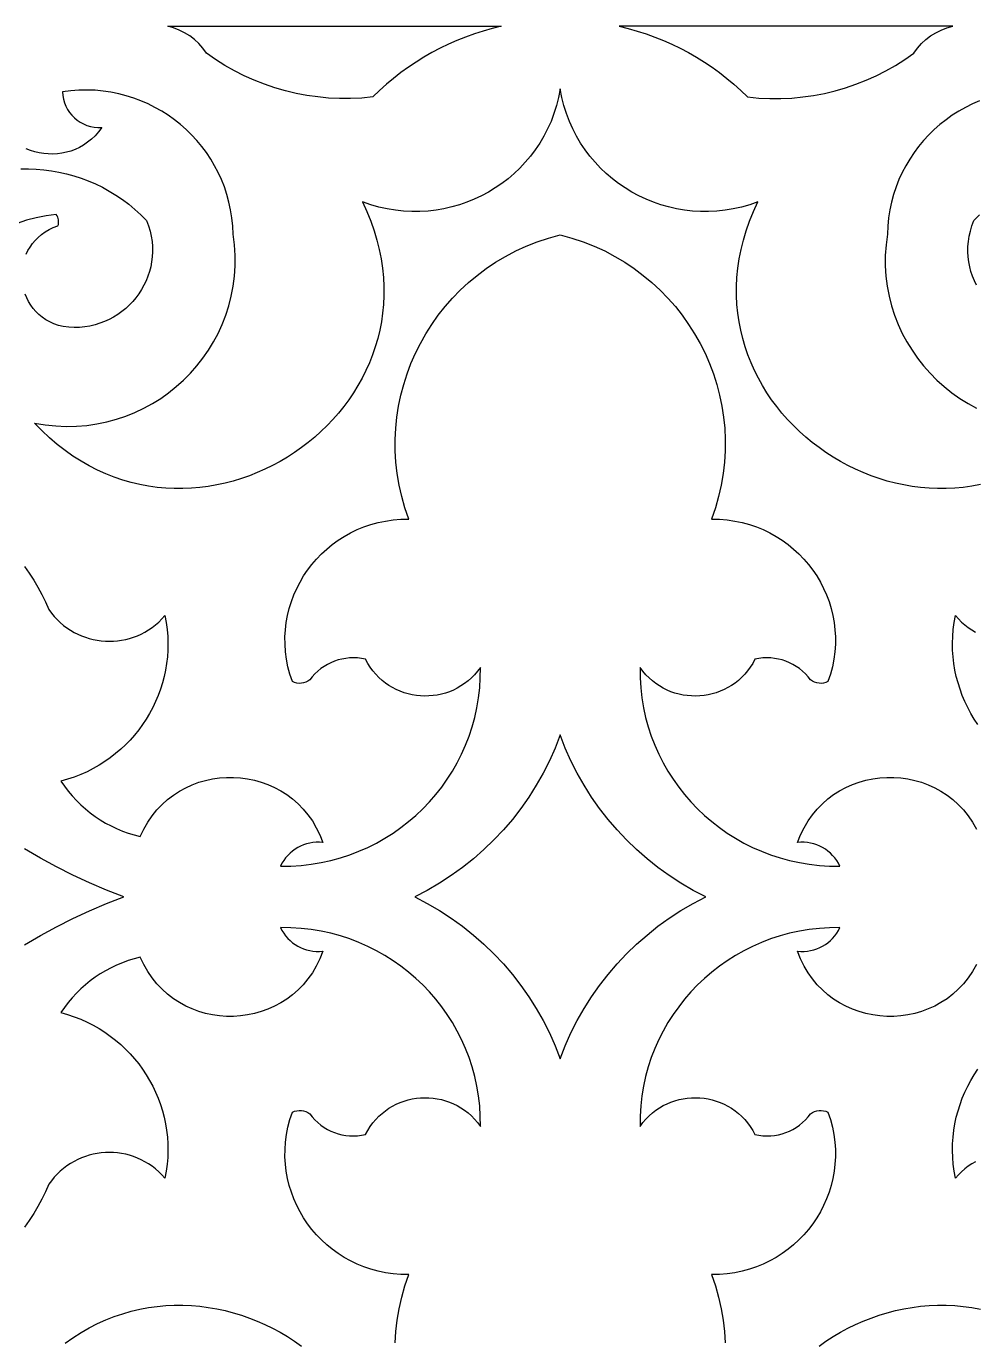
# Model space of a CAD drawing. Extents: x -350 to 350, y -250 to 250.
# Drawn here: x 50.5 to 94.1, y 129.5 to 190 of the extents above; entities that cross this region are included whole.
import ezdxf

# ---------------------------------------------------------------- set-up
doc = ezdxf.new("R2010")
doc.units = 0
doc.layers.add('BITMAP_LAYER', color=18, linetype='CONTINUOUS')

msp = doc.modelspace()

# ---------------------------------------------------------------- linework, layer by layer
at = {"layer": 'BITMAP_LAYER'}
for points in [[(72.307, 189.999), (71.89, 189.897), (71.477, 189.781), (71.069, 189.65), (70.667, 189.506), (70.27, 189.348), (69.88, 189.176), (69.497, 188.991), (69.12, 188.792), (68.751, 188.581), (68.389, 188.356), (68.035, 188.119), (67.69, 187.87), (67.353, 187.608), (67.026, 187.335), (66.708, 187.049), (66.399, 186.752), (65.89, 186.704), (65.381, 186.681), (64.874, 186.681), (64.368, 186.705), (63.865, 186.752), (63.366, 186.823), (62.871, 186.917), (62.382, 187.034), (61.898, 187.173), (61.421, 187.334), (60.952, 187.518), (60.492, 187.724), (60.041, 187.952), (59.6, 188.201), (59.17, 188.472), (58.751, 188.763), (58.589, 188.993), (58.406, 189.203), (58.204, 189.393), (57.985, 189.561), (57.75, 189.707), (57.502, 189.829), (57.241, 189.927), (56.971, 189.999)], [(77.724, 189.999), (78.142, 189.897), (78.555, 189.781), (78.962, 189.65), (79.365, 189.506), (79.761, 189.348), (80.151, 189.176), (80.535, 188.991), (80.911, 188.792), (81.28, 188.581), (81.642, 188.356), (81.996, 188.119), (82.341, 187.87), (82.678, 187.608), (83.005, 187.335), (83.324, 187.049), (83.632, 186.752), (84.141, 186.704), (84.65, 186.681), (85.158, 186.681), (85.663, 186.705), (86.166, 186.752), (86.665, 186.823), (87.16, 186.917), (87.65, 187.034), (88.133, 187.173), (88.61, 187.334), (89.079, 187.518), (89.539, 187.724), (89.99, 187.952), (90.431, 188.201), (90.861, 188.472), (91.28, 188.763), (91.442, 188.993), (91.625, 189.203), (91.827, 189.393), (92.047, 189.561), (92.281, 189.707), (92.53, 189.829), (92.79, 189.927), (93.06, 189.999)], [(75.016, 142.561), (75.25, 143.161), (75.511, 143.747), (75.8, 144.319), (76.116, 144.874), (76.457, 145.413), (76.824, 145.934), (77.214, 146.437), (77.629, 146.921), (78.066, 147.384), (78.525, 147.827), (79.006, 148.248), (79.507, 148.647), (80.028, 149.022), (80.569, 149.374), (81.127, 149.7), (81.704, 150), (81.127, 150.3), (80.569, 150.626), (80.028, 150.978), (79.507, 151.353), (79.006, 151.752), (78.525, 152.173), (78.066, 152.616), (77.629, 153.079), (77.214, 153.563), (76.824, 154.066), (76.457, 154.587), (76.116, 155.126), (75.8, 155.681), (75.511, 156.253), (75.25, 156.839), (75.016, 157.439), (74.782, 156.839), (74.52, 156.253), (74.231, 155.681), (73.915, 155.126), (73.574, 154.587), (73.207, 154.066), (72.817, 153.563), (72.402, 153.079), (71.965, 152.616), (71.506, 152.173), (71.026, 151.752), (70.524, 151.353), (70.003, 150.978), (69.463, 150.626), (68.904, 150.3), (68.327, 150), (68.904, 149.7), (69.463, 149.374), (70.003, 149.022), (70.524, 148.647), (71.026, 148.248), (71.506, 147.827), (71.965, 147.384), (72.402, 146.921), (72.817, 146.437), (73.207, 145.934), (73.574, 145.413), (73.915, 144.874), (74.231, 144.319), (74.52, 143.747), (74.782, 143.161)]]:
    msp.add_lwpolyline(points, close=True, dxfattribs=at)
for points in [[(94.34, 168.944), (93.945, 168.871), (93.549, 168.815), (93.154, 168.779), (92.759, 168.76), (92.365, 168.759), (91.972, 168.776), (91.581, 168.809), (91.193, 168.859), (90.808, 168.926), (90.426, 169.009), (90.048, 169.107), (89.675, 169.221), (89.307, 169.349), (88.944, 169.493), (88.588, 169.65), (88.238, 169.822), (87.895, 170.007), (87.56, 170.205), (87.232, 170.416), (86.914, 170.64), (86.604, 170.876), (86.305, 171.124), (86.015, 171.384), (85.736, 171.654), (85.468, 171.936), (85.212, 172.228), (84.968, 172.53), (84.737, 172.842), (84.519, 173.163), (84.315, 173.494), (84.125, 173.833), (83.95, 174.181), (83.79, 174.537), (83.645, 174.9), (83.518, 175.271), (83.406, 175.649), (83.313, 176.034), (83.237, 176.425), (83.179, 176.822), (83.14, 177.225), (83.121, 177.633), (83.121, 178.046), (83.142, 178.464), (83.184, 178.886), (83.247, 179.312), (83.332, 179.741), (83.44, 180.174), (83.57, 180.61), (83.724, 181.048), (83.902, 181.489), (84.105, 181.931), (83.728, 181.8), (83.35, 181.693), (82.971, 181.608), (82.592, 181.546), (82.214, 181.505), (81.837, 181.486), (81.463, 181.488), (81.091, 181.511), (80.723, 181.554), (80.359, 181.616), (80.001, 181.698), (79.649, 181.799), (79.303, 181.918), (78.965, 182.056), (78.635, 182.211), (78.314, 182.383), (78.003, 182.572), (77.702, 182.777), (77.413, 182.998), (77.135, 183.234), (76.87, 183.486), (76.619, 183.752), (76.382, 184.033), (76.16, 184.327), (75.954, 184.634), (75.764, 184.954), (75.592, 185.287), (75.438, 185.632), (75.302, 185.988), (75.186, 186.355), (75.09, 186.733), (75.016, 187.122), (74.941, 186.733), (74.845, 186.355), (74.729, 185.988), (74.594, 185.632), (74.439, 185.287), (74.267, 184.954), (74.077, 184.634), (73.871, 184.327), (73.649, 184.033), (73.412, 183.752), (73.161, 183.486), (72.896, 183.234), (72.619, 182.998), (72.329, 182.777), (72.028, 182.572), (71.717, 182.383), (71.396, 182.211), (71.066, 182.056), (70.728, 181.918), (70.383, 181.799), (70.03, 181.698), (69.672, 181.616), (69.308, 181.554), (68.94, 181.511), (68.569, 181.488), (68.194, 181.486), (67.817, 181.505), (67.439, 181.546), (67.06, 181.608), (66.681, 181.693), (66.303, 181.8), (65.926, 181.931), (66.129, 181.489), (66.307, 181.048), (66.461, 180.61), (66.591, 180.174), (66.699, 179.741), (66.784, 179.312), (66.847, 178.886), (66.889, 178.464), (66.91, 178.046), (66.91, 177.633), (66.891, 177.225), (66.852, 176.822), (66.794, 176.425), (66.719, 176.034), (66.625, 175.649), (66.514, 175.271), (66.386, 174.9), (66.242, 174.537), (66.082, 174.181), (65.906, 173.833), (65.716, 173.494), (65.512, 173.163), (65.294, 172.842), (65.063, 172.53), (64.819, 172.228), (64.563, 171.936), (64.295, 171.654), (64.016, 171.384), (63.727, 171.124), (63.427, 170.876), (63.117, 170.64), (62.799, 170.416), (62.472, 170.205), (62.136, 170.007), (61.793, 169.822), (61.443, 169.65), (61.087, 169.493), (60.724, 169.349), (60.356, 169.221), (59.983, 169.107), (59.605, 169.009), (59.223, 168.926), (58.838, 168.859), (58.45, 168.809), (58.059, 168.776), (57.667, 168.759), (57.272, 168.76), (56.877, 168.779), (56.482, 168.815), (56.086, 168.871), (55.692, 168.944), (55.298, 169.037), (54.906, 169.15), (54.516, 169.282), (54.128, 169.435), (53.744, 169.608), (53.364, 169.801), (52.987, 170.016), (52.616, 170.253), (52.249, 170.511), (51.888, 170.792), (51.534, 171.095), (51.186, 171.421), (50.846, 171.77), (51.337, 171.688), (51.824, 171.637), (52.306, 171.617), (52.782, 171.626), (53.251, 171.665), (53.713, 171.731), (54.166, 171.824), (54.609, 171.944), (55.041, 172.089), (55.462, 172.259), (55.871, 172.452), (56.266, 172.668), (56.647, 172.906), (57.013, 173.165), (57.363, 173.445), (57.696, 173.743), (58.011, 174.06), (58.307, 174.395), (58.584, 174.747), (58.84, 175.114), (59.075, 175.496), (59.287, 175.893), (59.476, 176.302), (59.641, 176.724), (59.78, 177.158), (59.893, 177.602), (59.98, 178.056), (60.038, 178.519), (60.068, 178.99), (60.068, 179.469), (60.037, 179.953), (59.975, 180.443), (59.958, 180.824), (59.92, 181.198), (59.863, 181.565), (59.785, 181.925), (59.689, 182.277), (59.574, 182.62), (59.442, 182.955), (59.293, 183.28), (59.127, 183.596), (58.946, 183.901), (58.749, 184.195), (58.537, 184.478), (58.311, 184.75), (58.072, 185.008), (57.819, 185.254), (57.555, 185.487), (57.278, 185.706), (56.991, 185.91), (56.693, 186.1), (56.385, 186.274), (56.067, 186.433), (55.741, 186.575), (55.407, 186.701), (55.065, 186.809), (54.716, 186.899), (54.361, 186.971), (54, 187.025), (53.634, 187.059), (53.263, 187.073), (52.888, 187.067), (52.51, 187.04), (52.129, 186.992), (52.144, 186.816), (52.177, 186.646), (52.226, 186.483), (52.29, 186.327), (52.37, 186.179), (52.462, 186.04), (52.568, 185.912), (52.685, 185.794), (52.813, 185.689), (52.952, 185.595), (53.099, 185.515), (53.254, 185.45), (53.416, 185.399), (53.585, 185.365), (53.759, 185.347), (53.937, 185.347), (53.789, 185.151), (53.631, 184.973), (53.463, 184.813), (53.287, 184.671), (53.103, 184.545), (52.913, 184.437), (52.717, 184.345), (52.517, 184.27), (52.313, 184.211), (52.106, 184.169), (51.897, 184.141), (51.688, 184.13), (51.478, 184.133), (51.27, 184.151), (51.063, 184.184), (50.86, 184.232), (50.66, 184.293), (50.466, 184.369)], [(94.29, 186.575), (93.964, 186.433), (93.646, 186.274), (93.338, 186.1), (93.04, 185.91), (92.753, 185.706), (92.476, 185.487), (92.212, 185.254), (91.96, 185.008), (91.72, 184.75), (91.494, 184.478), (91.283, 184.195), (91.086, 183.901), (90.904, 183.596), (90.738, 183.28), (90.589, 182.955), (90.457, 182.62), (90.342, 182.277), (90.246, 181.925), (90.169, 181.565), (90.111, 181.198), (90.073, 180.824), (90.056, 180.443), (89.994, 179.953), (89.963, 179.469), (89.963, 178.99), (89.993, 178.519), (90.051, 178.056), (90.138, 177.602), (90.251, 177.158), (90.391, 176.724), (90.555, 176.302), (90.744, 175.893), (90.956, 175.496), (91.191, 175.114), (91.447, 174.747), (91.724, 174.395), (92.02, 174.06), (92.335, 173.743), (92.668, 173.445), (93.018, 173.165), (93.384, 172.906), (93.765, 172.668), (94.161, 172.452)], [(50.219, 183.451), (50.571, 183.454), (50.922, 183.44), (51.273, 183.411), (51.621, 183.366), (51.968, 183.304), (52.312, 183.227), (52.652, 183.134), (52.989, 183.025), (53.32, 182.9), (53.647, 182.759), (53.968, 182.603), (54.282, 182.431), (54.589, 182.243), (54.889, 182.04), (55.18, 181.821), (55.463, 181.586), (55.736, 181.336), (55.999, 181.071), (56.089, 180.832), (56.16, 180.592), (56.214, 180.352), (56.25, 180.114), (56.269, 179.876), (56.273, 179.641), (56.26, 179.409), (56.232, 179.179), (56.188, 178.954), (56.131, 178.732), (56.059, 178.516), (55.974, 178.306), (55.876, 178.101), (55.765, 177.904), (55.643, 177.714), (55.508, 177.531), (55.363, 177.358), (55.206, 177.194), (55.04, 177.039), (54.864, 176.895), (54.678, 176.762), (54.484, 176.641), (54.282, 176.532), (54.071, 176.436), (53.854, 176.353), (53.629, 176.284), (53.398, 176.23), (53.161, 176.191), (52.919, 176.168), (52.671, 176.161), (52.419, 176.172), (52.163, 176.2), (51.945, 176.258), (51.74, 176.331), (51.547, 176.419), (51.368, 176.52), (51.203, 176.634), (51.05, 176.759), (50.911, 176.895), (50.785, 177.04), (50.673, 177.194), (50.574, 177.355), (50.489, 177.523), (50.418, 177.696)], [(50.462, 179.523), (50.544, 179.693), (50.64, 179.858), (50.75, 180.015), (50.874, 180.164), (51.013, 180.304), (51.166, 180.434), (51.333, 180.553), (51.516, 180.659), (51.712, 180.753), (51.924, 180.833), (51.943, 180.899), (51.954, 180.966), (51.956, 181.034), (51.95, 181.101), (51.935, 181.166), (51.913, 181.23), (51.882, 181.291), (51.844, 181.348), (51.383, 181.288), (50.93, 181.201), (50.485, 181.086), (50.051, 180.945)], [(94.155, 178.101), (94.057, 178.306), (93.972, 178.516), (93.9, 178.732), (93.843, 178.954), (93.8, 179.179), (93.771, 179.409), (93.759, 179.641), (93.762, 179.876), (93.781, 180.114), (93.818, 180.352), (93.871, 180.592), (93.942, 180.832), (94.032, 181.071), (94.295, 181.336)], [(50.386, 165.173), (50.605, 164.866), (50.812, 164.551), (51.006, 164.227), (51.187, 163.895), (51.354, 163.554), (51.507, 163.207), (51.627, 163.04), (51.756, 162.884), (51.892, 162.738), (52.034, 162.601), (52.183, 162.475), (52.338, 162.358), (52.499, 162.252), (52.664, 162.155), (52.833, 162.069), (53.007, 161.993), (53.184, 161.926), (53.364, 161.87), (53.547, 161.825), (53.731, 161.789), (53.917, 161.764), (54.104, 161.749), (54.292, 161.744), (54.479, 161.749), (54.667, 161.765), (54.853, 161.791), (55.038, 161.827), (55.221, 161.874), (55.402, 161.932), (55.58, 161.999), (55.755, 162.078), (55.926, 162.167), (56.093, 162.266), (56.254, 162.376), (56.411, 162.496), (56.562, 162.627), (56.707, 162.769), (56.845, 162.921), (56.902, 162.603), (56.944, 162.286), (56.97, 161.97), (56.98, 161.656), (56.974, 161.343), (56.954, 161.033), (56.919, 160.726), (56.869, 160.423), (56.805, 160.123), (56.727, 159.828), (56.636, 159.537), (56.531, 159.252), (56.413, 158.972), (56.282, 158.698), (56.139, 158.431), (55.983, 158.171), (55.816, 157.918), (55.636, 157.673), (55.446, 157.436), (55.244, 157.208), (55.031, 156.99), (54.808, 156.781), (54.574, 156.582), (54.331, 156.393), (54.078, 156.216), (53.815, 156.05), (53.543, 155.895), (53.262, 155.753), (52.973, 155.624), (52.675, 155.508), (52.369, 155.406), (52.055, 155.318), (52.219, 155.081), (52.392, 154.854), (52.576, 154.636), (52.77, 154.427), (52.973, 154.228), (53.185, 154.04), (53.405, 153.862), (53.634, 153.694), (53.871, 153.538), (54.115, 153.392), (54.366, 153.259), (54.623, 153.137), (54.887, 153.027), (55.156, 152.929), (55.431, 152.845), (55.711, 152.773), (55.872, 153.114), (56.055, 153.431), (56.257, 153.726), (56.477, 153.998), (56.713, 154.247), (56.965, 154.473), (57.231, 154.677), (57.509, 154.857), (57.797, 155.016), (58.096, 155.151), (58.402, 155.264), (58.714, 155.354), (59.032, 155.422), (59.353, 155.467), (59.677, 155.49), (60.001, 155.491), (60.324, 155.469), (60.645, 155.425), (60.963, 155.359), (61.275, 155.271), (61.581, 155.16), (61.879, 155.028), (62.168, 154.874), (62.446, 154.697), (62.711, 154.499), (62.963, 154.278), (63.199, 154.036), (63.419, 153.773), (63.62, 153.487), (63.803, 153.18), (63.964, 152.851), (64.102, 152.5), (63.949, 152.511), (63.798, 152.509), (63.649, 152.496), (63.502, 152.471), (63.358, 152.435), (63.218, 152.389), (63.083, 152.332), (62.952, 152.266), (62.827, 152.189), (62.708, 152.104), (62.595, 152.009), (62.49, 151.905), (62.393, 151.794), (62.304, 151.674), (62.224, 151.546), (62.154, 151.411), (62.631, 151.416), (63.102, 151.446), (63.565, 151.498), (64.022, 151.574), (64.47, 151.672), (64.91, 151.792), (65.34, 151.932), (65.761, 152.094), (66.171, 152.275), (66.571, 152.475), (66.958, 152.694), (67.334, 152.931), (67.696, 153.185), (68.045, 153.457), (68.381, 153.745), (68.701, 154.048), (69.006, 154.366), (69.296, 154.699), (69.569, 155.046), (69.825, 155.406), (70.063, 155.779), (70.283, 156.164), (70.484, 156.56), (70.665, 156.967), (70.827, 157.384), (70.968, 157.811), (71.087, 158.248), (71.185, 158.692), (71.26, 159.145), (71.313, 159.604), (71.341, 160.071), (71.345, 160.543), (71.216, 160.37), (71.078, 160.21), (70.932, 160.061), (70.779, 159.925), (70.619, 159.801), (70.453, 159.69), (70.282, 159.59), (70.105, 159.503), (69.925, 159.428), (69.741, 159.364), (69.553, 159.313), (69.364, 159.273), (69.173, 159.246), (68.981, 159.23), (68.788, 159.226), (68.596, 159.234), (68.404, 159.253), (68.214, 159.285), (68.026, 159.327), (67.841, 159.382), (67.659, 159.447), (67.481, 159.525), (67.308, 159.613), (67.14, 159.713), (66.978, 159.825), (66.823, 159.948), (66.674, 160.081), (66.534, 160.227), (66.402, 160.383), (66.279, 160.55), (66.166, 160.729), (66.063, 160.918), (65.881, 160.954), (65.699, 160.976), (65.517, 160.984), (65.336, 160.979), (65.157, 160.96), (64.981, 160.929), (64.807, 160.885), (64.638, 160.829), (64.473, 160.761), (64.314, 160.681), (64.16, 160.59), (64.013, 160.487), (63.873, 160.373), (63.742, 160.248), (63.619, 160.113), (63.506, 159.968), (63.416, 159.909), (63.321, 159.863), (63.221, 159.832), (63.117, 159.815), (63.013, 159.811), (62.909, 159.823), (62.806, 159.848), (62.706, 159.889), (62.592, 160.232), (62.501, 160.576), (62.433, 160.92), (62.388, 161.263), (62.365, 161.604), (62.363, 161.942), (62.382, 162.277), (62.421, 162.608), (62.481, 162.934), (62.559, 163.254), (62.656, 163.568), (62.772, 163.875), (62.905, 164.174), (63.055, 164.464), (63.221, 164.745), (63.404, 165.016), (63.602, 165.276), (63.815, 165.524), (64.042, 165.76), (64.283, 165.983), (64.538, 166.192), (64.805, 166.386), (65.085, 166.565), (65.376, 166.727), (65.678, 166.873), (65.991, 167.001), (66.314, 167.11), (66.646, 167.2), (66.988, 167.27), (67.338, 167.32), (67.695, 167.348), (68.06, 167.354), (67.88, 167.875), (67.731, 168.398), (67.612, 168.923), (67.523, 169.449), (67.463, 169.973), (67.432, 170.496), (67.429, 171.017), (67.454, 171.534), (67.505, 172.047), (67.584, 172.554), (67.689, 173.056), (67.819, 173.549), (67.974, 174.035), (68.154, 174.511), (68.358, 174.978), (68.586, 175.433), (68.837, 175.876), (69.11, 176.306), (69.405, 176.722), (69.722, 177.123), (70.06, 177.508), (70.418, 177.876), (70.797, 178.227), (71.194, 178.558), (71.611, 178.87), (72.046, 179.161), (72.499, 179.431), (72.97, 179.678), (73.457, 179.901), (73.961, 180.099), (74.481, 180.273), (75.016, 180.419), (75.551, 180.273), (76.07, 180.099), (76.574, 179.901), (77.061, 179.678), (77.532, 179.431), (77.985, 179.161), (78.42, 178.87), (78.837, 178.558), (79.235, 178.227), (79.613, 177.876), (79.971, 177.508), (80.309, 177.123), (80.626, 176.722), (80.921, 176.306), (81.195, 175.876), (81.445, 175.433), (81.673, 174.978), (81.877, 174.511), (82.057, 174.035), (82.212, 173.549), (82.343, 173.056), (82.447, 172.554), (82.526, 172.047), (82.578, 171.534), (82.602, 171.017), (82.599, 170.496), (82.568, 169.973), (82.508, 169.449), (82.419, 168.923), (82.3, 168.398), (82.151, 167.875), (81.971, 167.354), (82.336, 167.348), (82.693, 167.32), (83.043, 167.27), (83.385, 167.2), (83.717, 167.11), (84.04, 167.001), (84.353, 166.873), (84.655, 166.727), (84.946, 166.565), (85.226, 166.386), (85.493, 166.192), (85.748, 165.983), (85.989, 165.76), (86.216, 165.524), (86.429, 165.276), (86.627, 165.016), (86.81, 164.745), (86.977, 164.464), (87.127, 164.174), (87.26, 163.875), (87.375, 163.568), (87.472, 163.254), (87.551, 162.934), (87.61, 162.608), (87.649, 162.277), (87.668, 161.942), (87.666, 161.604), (87.643, 161.263), (87.598, 160.92), (87.53, 160.576), (87.439, 160.232), (87.325, 159.889), (87.225, 159.848), (87.123, 159.823), (87.018, 159.811), (86.914, 159.815), (86.811, 159.832), (86.711, 159.863), (86.615, 159.909), (86.526, 159.968), (86.412, 160.113), (86.289, 160.248), (86.158, 160.373), (86.018, 160.487), (85.871, 160.59), (85.718, 160.681), (85.558, 160.761), (85.393, 160.829), (85.224, 160.885), (85.051, 160.929), (84.874, 160.96), (84.695, 160.979), (84.514, 160.984), (84.333, 160.976), (84.15, 160.954), (83.969, 160.918), (83.866, 160.729), (83.752, 160.55), (83.629, 160.383), (83.497, 160.227), (83.357, 160.081), (83.208, 159.948), (83.053, 159.825), (82.891, 159.713), (82.723, 159.613), (82.55, 159.525), (82.372, 159.447), (82.19, 159.382), (82.005, 159.327), (81.817, 159.285), (81.627, 159.253), (81.435, 159.234), (81.243, 159.226), (81.051, 159.23), (80.858, 159.246), (80.667, 159.273), (80.478, 159.313), (80.291, 159.364), (80.107, 159.428), (79.926, 159.503), (79.75, 159.59), (79.578, 159.69), (79.412, 159.801), (79.252, 159.925), (79.099, 160.061), (78.953, 160.21), (78.815, 160.37), (78.686, 160.543), (78.69, 160.071), (78.719, 159.604), (78.771, 159.145), (78.846, 158.692), (78.944, 158.248), (79.063, 157.811), (79.204, 157.384), (79.366, 156.967), (79.547, 156.56), (79.748, 156.164), (79.968, 155.779), (80.207, 155.406), (80.463, 155.046), (80.736, 154.699), (81.025, 154.366), (81.33, 154.048), (81.651, 153.745), (81.986, 153.457), (82.335, 153.185), (82.698, 152.931), (83.073, 152.694), (83.461, 152.475), (83.86, 152.275), (84.27, 152.094), (84.691, 151.932), (85.122, 151.792), (85.561, 151.672), (86.01, 151.574), (86.466, 151.498), (86.93, 151.446), (87.4, 151.416), (87.877, 151.411), (87.807, 151.546), (87.727, 151.674), (87.638, 151.794), (87.541, 151.905), (87.436, 152.009), (87.324, 152.104), (87.205, 152.189), (87.079, 152.266), (86.949, 152.332), (86.813, 152.389), (86.673, 152.435), (86.529, 152.471), (86.383, 152.496), (86.233, 152.509), (86.082, 152.511), (85.929, 152.5), (86.068, 152.851), (86.229, 153.18), (86.411, 153.487), (86.612, 153.773), (86.832, 154.036), (87.069, 154.278), (87.32, 154.499), (87.586, 154.697), (87.863, 154.874), (88.152, 155.028), (88.45, 155.16), (88.756, 155.271), (89.068, 155.359), (89.386, 155.425), (89.707, 155.469), (90.03, 155.491), (90.355, 155.49), (90.678, 155.467), (90.999, 155.422), (91.317, 155.354), (91.629, 155.264), (91.936, 155.151), (92.234, 155.016), (92.522, 154.857), (92.8, 154.677), (93.066, 154.473), (93.318, 154.247), (93.555, 153.998), (93.775, 153.726), (93.977, 153.431), (94.159, 153.114)], [(94.216, 157.918), (94.048, 158.171), (93.892, 158.431), (93.749, 158.698), (93.618, 158.972), (93.5, 159.252), (93.396, 159.537), (93.304, 159.828), (93.226, 160.123), (93.162, 160.423), (93.113, 160.726), (93.077, 161.033), (93.057, 161.343), (93.052, 161.656), (93.062, 161.97), (93.087, 162.286), (93.129, 162.603), (93.187, 162.921), (93.325, 162.769), (93.469, 162.627), (93.62, 162.496), (93.777, 162.376), (93.939, 162.266), (94.105, 162.167)], [(50.393, 147.799), (51.116, 148.222), (51.854, 148.623), (52.607, 149.002), (53.374, 149.358), (54.155, 149.691), (54.949, 150), (54.155, 150.309), (53.374, 150.642), (52.607, 150.998), (51.854, 151.377), (51.116, 151.778), (50.393, 152.201)], [(67.432, 129.504), (67.463, 130.027), (67.523, 130.551), (67.612, 131.077), (67.731, 131.602), (67.88, 132.125), (68.06, 132.646), (67.695, 132.652), (67.338, 132.68), (66.988, 132.73), (66.646, 132.8), (66.314, 132.89), (65.991, 132.999), (65.678, 133.127), (65.376, 133.273), (65.085, 133.435), (64.805, 133.614), (64.538, 133.808), (64.283, 134.017), (64.042, 134.24), (63.815, 134.476), (63.602, 134.724), (63.404, 134.984), (63.221, 135.255), (63.055, 135.536), (62.905, 135.826), (62.772, 136.125), (62.656, 136.432), (62.559, 136.746), (62.481, 137.066), (62.421, 137.392), (62.382, 137.723), (62.363, 138.058), (62.365, 138.396), (62.388, 138.737), (62.433, 139.08), (62.501, 139.424), (62.592, 139.768), (62.706, 140.111), (62.806, 140.152), (62.909, 140.177), (63.013, 140.189), (63.117, 140.185), (63.221, 140.168), (63.321, 140.137), (63.416, 140.091), (63.506, 140.032), (63.619, 139.887), (63.742, 139.752), (63.873, 139.627), (64.013, 139.513), (64.16, 139.41), (64.314, 139.319), (64.473, 139.239), (64.638, 139.171), (64.807, 139.115), (64.981, 139.071), (65.157, 139.04), (65.336, 139.021), (65.517, 139.016), (65.699, 139.024), (65.881, 139.046), (66.063, 139.082), (66.166, 139.271), (66.279, 139.45), (66.402, 139.617), (66.534, 139.773), (66.674, 139.919), (66.823, 140.052), (66.978, 140.175), (67.14, 140.287), (67.308, 140.387), (67.481, 140.475), (67.659, 140.553), (67.841, 140.618), (68.026, 140.673), (68.214, 140.715), (68.404, 140.747), (68.596, 140.766), (68.788, 140.774), (68.981, 140.77), (69.173, 140.754), (69.364, 140.727), (69.553, 140.687), (69.741, 140.636), (69.925, 140.572), (70.105, 140.497), (70.282, 140.41), (70.453, 140.31), (70.619, 140.199), (70.779, 140.075), (70.932, 139.939), (71.078, 139.79), (71.216, 139.63), (71.345, 139.457), (71.341, 139.929), (71.313, 140.396), (71.26, 140.855), (71.185, 141.308), (71.087, 141.752), (70.968, 142.189), (70.827, 142.616), (70.665, 143.033), (70.484, 143.44), (70.283, 143.836), (70.063, 144.221), (69.825, 144.594), (69.569, 144.954), (69.296, 145.301), (69.006, 145.634), (68.701, 145.952), (68.381, 146.255), (68.045, 146.543), (67.696, 146.815), (67.334, 147.069), (66.958, 147.306), (66.571, 147.525), (66.171, 147.725), (65.761, 147.906), (65.34, 148.068), (64.91, 148.208), (64.47, 148.328), (64.022, 148.426), (63.565, 148.502), (63.102, 148.554), (62.631, 148.584), (62.154, 148.589), (62.224, 148.454), (62.304, 148.326), (62.393, 148.206), (62.49, 148.095), (62.595, 147.991), (62.708, 147.896), (62.827, 147.811), (62.952, 147.734), (63.083, 147.668), (63.218, 147.611), (63.358, 147.565), (63.502, 147.529), (63.649, 147.504), (63.798, 147.491), (63.949, 147.489), (64.102, 147.5), (63.964, 147.149), (63.803, 146.82), (63.62, 146.513), (63.419, 146.227), (63.199, 145.964), (62.963, 145.722), (62.711, 145.501), (62.446, 145.303), (62.168, 145.126), (61.879, 144.972), (61.581, 144.84), (61.275, 144.729), (60.963, 144.641), (60.645, 144.575), (60.324, 144.531), (60.001, 144.509), (59.677, 144.51), (59.353, 144.533), (59.032, 144.578), (58.714, 144.646), (58.402, 144.736), (58.096, 144.849), (57.797, 144.984), (57.509, 145.143), (57.231, 145.323), (56.965, 145.527), (56.713, 145.753), (56.477, 146.002), (56.257, 146.274), (56.055, 146.569), (55.872, 146.886), (55.711, 147.227), (55.431, 147.155), (55.156, 147.071), (54.887, 146.973), (54.623, 146.863), (54.366, 146.741), (54.115, 146.608), (53.871, 146.462), (53.634, 146.306), (53.405, 146.138), (53.185, 145.96), (52.973, 145.772), (52.77, 145.573), (52.576, 145.364), (52.392, 145.146), (52.219, 144.919), (52.055, 144.682), (52.369, 144.594), (52.675, 144.492), (52.973, 144.376), (53.262, 144.247), (53.543, 144.105), (53.815, 143.95), (54.078, 143.784), (54.331, 143.607), (54.574, 143.418), (54.808, 143.219), (55.031, 143.01), (55.244, 142.792), (55.446, 142.564), (55.636, 142.327), (55.816, 142.082), (55.983, 141.829), (56.139, 141.569), (56.282, 141.302), (56.413, 141.028), (56.531, 140.748), (56.636, 140.463), (56.727, 140.172), (56.805, 139.877), (56.869, 139.577), (56.919, 139.274), (56.954, 138.967), (56.974, 138.657), (56.98, 138.344), (56.97, 138.03), (56.944, 137.714), (56.902, 137.397), (56.845, 137.079), (56.707, 137.231), (56.562, 137.373), (56.411, 137.504), (56.254, 137.624), (56.093, 137.734), (55.926, 137.833), (55.755, 137.922), (55.58, 138.001), (55.402, 138.068), (55.221, 138.126), (55.038, 138.173), (54.853, 138.209), (54.667, 138.235), (54.479, 138.251), (54.292, 138.256), (54.104, 138.251), (53.917, 138.236), (53.731, 138.211), (53.547, 138.175), (53.364, 138.13), (53.184, 138.074), (53.007, 138.007), (52.833, 137.931), (52.664, 137.845), (52.499, 137.748), (52.338, 137.642), (52.183, 137.525), (52.034, 137.399), (51.892, 137.262), (51.756, 137.116), (51.627, 136.96), (51.507, 136.793), (51.354, 136.446), (51.187, 136.105), (51.006, 135.773), (50.812, 135.449), (50.605, 135.134), (50.386, 134.827)], [(94.159, 146.886), (93.977, 146.569), (93.775, 146.274), (93.555, 146.002), (93.318, 145.753), (93.066, 145.527), (92.8, 145.323), (92.522, 145.143), (92.234, 144.984), (91.936, 144.849), (91.629, 144.736), (91.317, 144.646), (90.999, 144.578), (90.678, 144.533), (90.355, 144.51), (90.03, 144.509), (89.707, 144.531), (89.386, 144.575), (89.068, 144.641), (88.756, 144.729), (88.45, 144.84), (88.152, 144.972), (87.863, 145.126), (87.586, 145.303), (87.32, 145.501), (87.069, 145.722), (86.832, 145.964), (86.612, 146.227), (86.411, 146.513), (86.229, 146.82), (86.068, 147.149), (85.929, 147.5), (86.082, 147.489), (86.233, 147.491), (86.383, 147.504), (86.529, 147.529), (86.673, 147.565), (86.813, 147.611), (86.949, 147.668), (87.079, 147.734), (87.205, 147.811), (87.324, 147.896), (87.436, 147.991), (87.541, 148.095), (87.638, 148.206), (87.727, 148.326), (87.807, 148.454), (87.877, 148.589), (87.4, 148.584), (86.93, 148.554), (86.466, 148.502), (86.01, 148.426), (85.561, 148.328), (85.122, 148.208), (84.691, 148.068), (84.27, 147.906), (83.86, 147.725), (83.461, 147.525), (83.073, 147.306), (82.698, 147.069), (82.335, 146.815), (81.986, 146.543), (81.651, 146.255), (81.33, 145.952), (81.025, 145.634), (80.736, 145.301), (80.463, 144.954), (80.207, 144.594), (79.968, 144.221), (79.748, 143.836), (79.547, 143.44), (79.366, 143.033), (79.204, 142.616), (79.063, 142.189), (78.944, 141.752), (78.846, 141.308), (78.771, 140.855), (78.719, 140.396), (78.69, 139.929), (78.686, 139.457), (78.815, 139.63), (78.953, 139.79), (79.099, 139.939), (79.252, 140.075), (79.412, 140.199), (79.578, 140.31), (79.75, 140.41), (79.926, 140.497), (80.107, 140.572), (80.291, 140.636), (80.478, 140.687), (80.667, 140.727), (80.858, 140.754), (81.051, 140.77), (81.243, 140.774), (81.435, 140.766), (81.627, 140.747), (81.817, 140.715), (82.005, 140.673), (82.19, 140.618), (82.372, 140.553), (82.55, 140.475), (82.723, 140.387), (82.891, 140.287), (83.053, 140.175), (83.208, 140.052), (83.357, 139.919), (83.497, 139.773), (83.629, 139.617), (83.752, 139.45), (83.866, 139.271), (83.969, 139.082), (84.15, 139.046), (84.333, 139.024), (84.514, 139.016), (84.695, 139.021), (84.874, 139.04), (85.051, 139.071), (85.224, 139.115), (85.393, 139.171), (85.558, 139.239), (85.718, 139.319), (85.871, 139.41), (86.018, 139.513), (86.158, 139.627), (86.289, 139.752), (86.412, 139.887), (86.526, 140.032), (86.615, 140.091), (86.711, 140.137), (86.811, 140.168), (86.914, 140.185), (87.018, 140.189), (87.123, 140.177), (87.225, 140.152), (87.325, 140.111), (87.439, 139.768), (87.53, 139.424), (87.598, 139.08), (87.643, 138.737), (87.666, 138.396), (87.668, 138.058), (87.649, 137.723), (87.61, 137.392), (87.551, 137.066), (87.472, 136.746), (87.375, 136.432), (87.26, 136.125), (87.127, 135.826), (86.977, 135.536), (86.81, 135.255), (86.627, 134.984), (86.429, 134.724), (86.216, 134.476), (85.989, 134.24), (85.748, 134.017), (85.493, 133.808), (85.226, 133.614), (84.946, 133.435), (84.655, 133.273), (84.353, 133.127), (84.04, 132.999), (83.717, 132.89), (83.385, 132.8), (83.043, 132.73), (82.693, 132.68), (82.336, 132.652), (81.971, 132.646), (82.151, 132.125), (82.3, 131.602), (82.419, 131.077), (82.508, 130.551), (82.568, 130.027), (82.599, 129.504)], [(94.105, 137.833), (93.939, 137.734), (93.777, 137.624), (93.62, 137.504), (93.469, 137.373), (93.325, 137.231), (93.187, 137.079), (93.129, 137.397), (93.087, 137.714), (93.062, 138.03), (93.052, 138.344), (93.057, 138.657), (93.077, 138.967), (93.113, 139.274), (93.162, 139.577), (93.226, 139.877), (93.304, 140.172), (93.396, 140.463), (93.5, 140.748), (93.618, 141.028), (93.749, 141.302), (93.892, 141.569), (94.048, 141.829), (94.216, 142.082)], [(52.249, 129.489), (52.616, 129.747), (52.987, 129.984), (53.364, 130.199), (53.744, 130.392), (54.128, 130.565), (54.516, 130.718), (54.906, 130.85), (55.298, 130.963), (55.692, 131.056), (56.086, 131.129), (56.482, 131.185), (56.877, 131.221), (57.272, 131.24), (57.667, 131.241), (58.059, 131.224), (58.45, 131.191), (58.838, 131.141), (59.223, 131.074), (59.605, 130.991), (59.983, 130.893), (60.356, 130.779), (60.724, 130.651), (61.087, 130.507), (61.443, 130.35), (61.793, 130.178), (62.136, 129.993), (62.472, 129.795), (62.799, 129.584), (63.117, 129.36)], [(86.914, 129.36), (87.232, 129.584), (87.56, 129.795), (87.895, 129.993), (88.238, 130.178), (88.588, 130.35), (88.944, 130.507), (89.307, 130.651), (89.675, 130.779), (90.048, 130.893), (90.426, 130.991), (90.808, 131.074), (91.193, 131.141), (91.581, 131.191), (91.972, 131.224), (92.365, 131.241), (92.759, 131.24), (93.154, 131.221), (93.549, 131.185), (93.945, 131.129), (94.34, 131.056)]]:
    msp.add_lwpolyline(points, dxfattribs=at)

doc.saveas('drawing.dxf')
